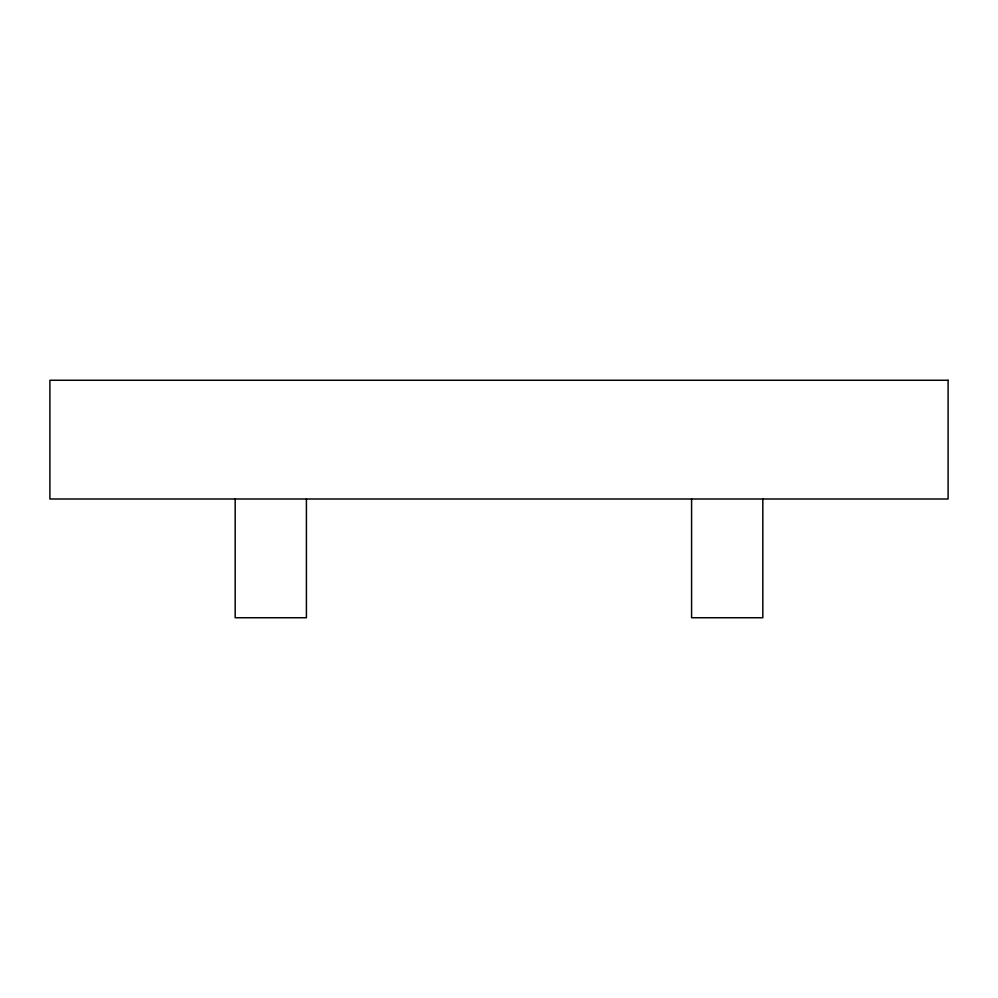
<?xml version="1.0" encoding="UTF-8"?>
<svg xmlns="http://www.w3.org/2000/svg" width="998" height="998" viewBox="0 0 998 998"><rect width="100%" height="100%" fill="white"/><g stroke="black" fill="none" stroke-linecap="round" stroke-linejoin="round"><path stroke-width="1.5" d="M762.821 499L762.821 617.737L691.589 617.737L691.589 499M306.411 499L306.411 617.737L235.179 617.737L235.179 499M948.1 380.263L49.9 380.263L49.9 499L948.1 499L948.1 380.263"/></g></svg>
